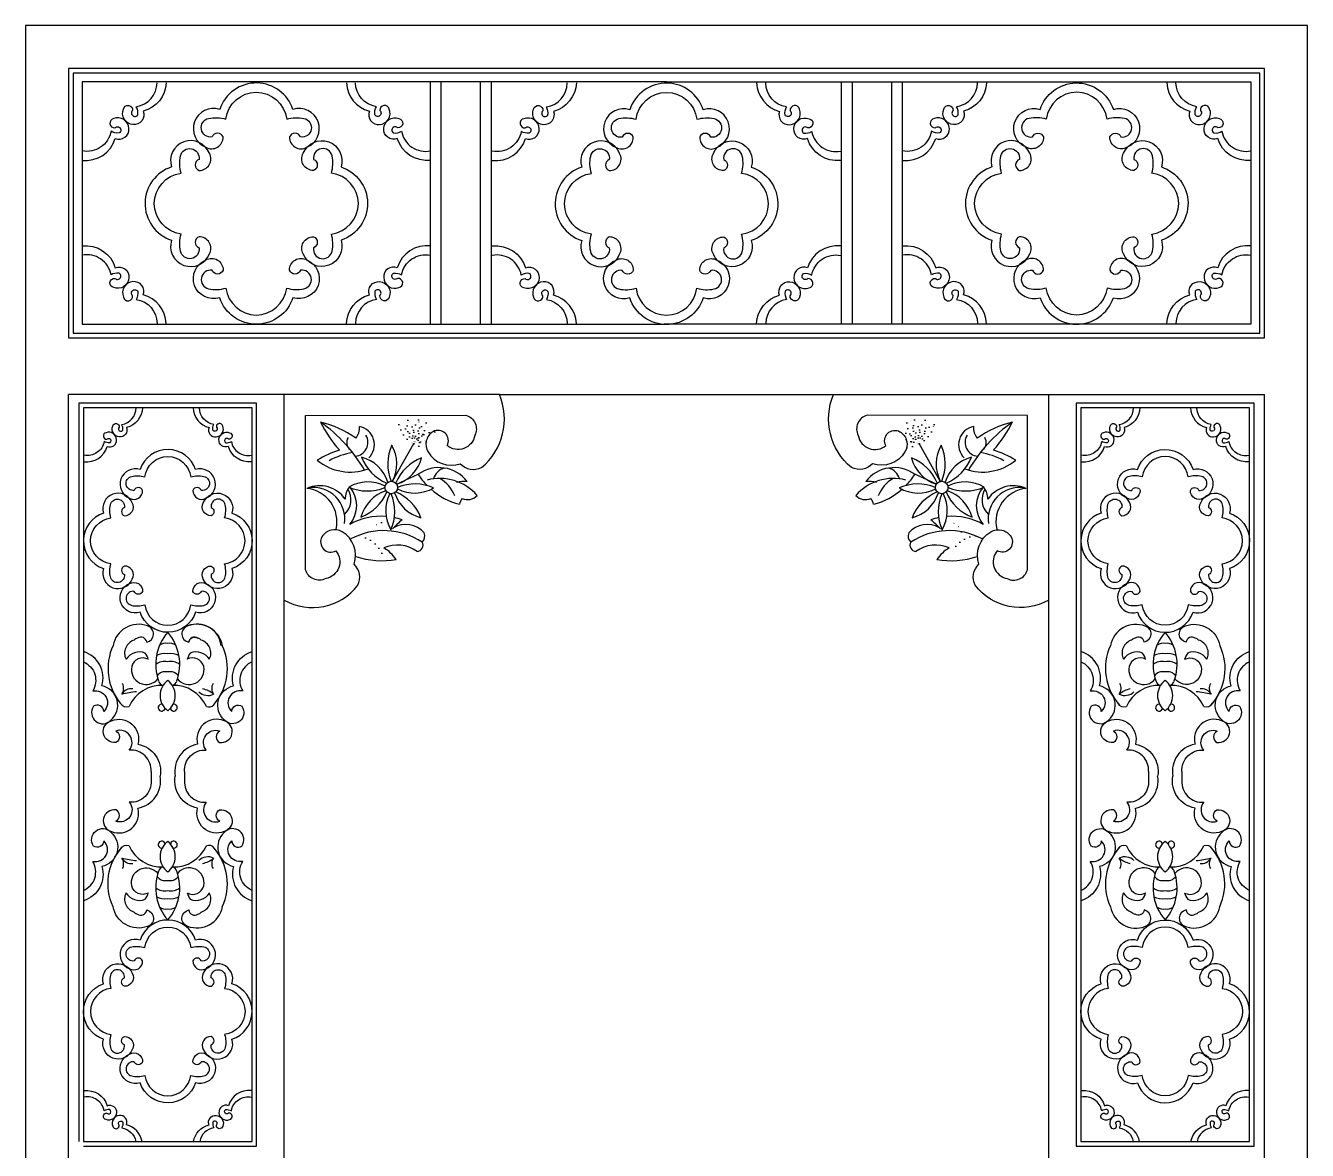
# Model space of a CAD drawing. Extents: x -66030 to 95157, y -13132 to 45879.
# Drawn here: x 35780 to 38580, y 40558 to 43015 of the extents above; entities that cross this region are included whole.
import ezdxf

# ---------------------------------------------------------------- set-up
doc = ezdxf.new("R2010")
doc.units = 0
doc.header["$LTSCALE"] = 100
doc.header["$MEASUREMENT"] = 0
doc.linetypes.add('DOT2', pattern=[0.125, 0, -0.125])
for name, color, linetype in [('3', 11, 'CONTINUOUS'), ('4', 121, 'CONTINUOUS'), ('7', 105, 'CONTINUOUS')]:
    doc.layers.add(name, color=color, linetype=linetype)

msp = doc.modelspace()

# ---------------------------------------------------------------- linework, layer by layer
at = {"layer": '3'}
for p, q in [((36581.5, 42019.7), (36627.5, 42102)), ((37777.9, 42019.7), (37731.9, 42102)), ((36590.2, 42013.6), (36637.1, 42035)), ((37769.3, 42013.6), (37722.4, 42035)), ((36053.7, 41385.7), (36053.7, 41365.5)), ((36126.8, 41385.7), (36126.8, 41365.5)), ((38232.7, 41385.7), (38232.7, 41365.5)), ((38305.8, 41385.7), (38305.8, 41365.5))]:
    msp.add_line(p, q, dxfattribs=at)
for points in [[(37179.7, 42343.4), (38475.8, 42343.4), (38475.8, 42911.7), (35883.6, 42911.7), (35883.6, 42343.4)], [(38463.4, 42190.1), (38075, 42190.1), (38075, 40567.6), (38463.4, 40567.6)]]:
    msp.add_lwpolyline(points, close=True, dxfattribs=at)
for points in [[(36086.8, 42890.4, -0.325155), (36036.7, 42828.3, -0.556012), (36014.2, 42799.1, -0.512126), (35993.3, 42832.9, -0.962034), (36013.4, 42829.6, 1.149677), (36024.6, 42820.3, 0.166258), (36021.4, 42838, 0.364581), (36066.9, 42890.4)], [(36480.5, 42890.4, 0.325155), (36530.6, 42828.3, 0.556012), (36553, 42799.1, 0.512126), (36574, 42832.9, 0.962034), (36553.8, 42829.6, -1.149677), (36542.6, 42820.3, -0.166258), (36545.9, 42838, -0.364581), (36500.4, 42890.4)], [(36982.9, 42890, -0.325155), (36932.8, 42827.9, -0.556012), (36910.3, 42798.7, -0.512126), (36889.4, 42832.5, -0.962034), (36909.5, 42829.2, 1.149677), (36920.7, 42819.9, 0.166258), (36917.5, 42837.5, 0.364581), (36963, 42890)], [(37376.6, 42890, 0.325155), (37426.7, 42827.9, 0.556012), (37449.1, 42798.7, 0.512126), (37470.1, 42832.5, 0.962034), (37449.9, 42829.2, -1.149677), (37438.7, 42819.9, -0.166258), (37442, 42837.5, -0.364581), (37396.5, 42890)], [(37376.6, 42890, 0.325155), (37426.7, 42827.9, 0.556012), (37449.1, 42798.7, 0.512126), (37470.1, 42832.5, 0.962034), (37449.9, 42829.2, -1.149677), (37438.7, 42819.9, -0.166258), (37442, 42837.5, -0.364581), (37396.5, 42890)], [(37879, 42890.4, -0.325155), (37828.9, 42828.3, -0.556012), (37806.4, 42799.1, -0.512126), (37785.5, 42832.9, -0.962034), (37805.7, 42829.6, 1.149677), (37816.8, 42820.3, 0.166258), (37813.6, 42838, 0.364581), (37859.1, 42890.4)], [(38272.7, 42890.4, 0.325155), (38322.8, 42828.3, 0.556012), (38345.3, 42799.1, 0.512126), (38366.2, 42832.9, 0.962034), (38346, 42829.6, -1.149677), (38334.8, 42820.3, -0.166258), (38338.1, 42838, -0.364581), (38292.6, 42890.4)], [(35903, 42720.9, 0.362997), (35975.6, 42768.9, 0.556012), (36005.4, 42790.5, 0.512126), (35972.2, 42812.3, 0.962034), (35974.9, 42792.1, -1.149677), (35983.9, 42780.7, -0.166258), (35966.3, 42784.4, -0.416817), (35903, 42741.4)], [(36664.3, 42720.9, -0.362997), (36591.7, 42768.9, -0.556012), (36561.9, 42790.5, -0.512126), (36595.1, 42812.3, -0.962034), (36592.3, 42792.1, 1.149677), (36583.4, 42780.7, 0.166258), (36600.9, 42784.4, 0.416817), (36664.3, 42741.4)], [(36799.1, 42720.5, 0.362997), (36871.7, 42768.4, 0.556012), (36901.5, 42790.1, 0.512126), (36868.3, 42811.9, 0.962034), (36871, 42791.7, -1.149677), (36880, 42780.3, -0.166258), (36862.4, 42784, -0.416817), (36799.1, 42741)], [(37560.4, 42720.5, -0.362997), (37487.8, 42768.4, -0.556012), (37458, 42790.1, -0.512126), (37491.2, 42811.9, -0.962034), (37488.4, 42791.7, 1.149677), (37479.5, 42780.3, 0.166258), (37497, 42784, 0.416817), (37560.4, 42741)], [(37560.4, 42720.5, -0.362997), (37487.8, 42768.4, -0.556012), (37458, 42790.1, -0.512126), (37491.2, 42811.9, -0.962034), (37488.4, 42791.7, 1.149677), (37479.5, 42780.3, 0.166258), (37497, 42784, 0.416817), (37560.4, 42741)], [(37695.2, 42720.9, 0.362997), (37767.8, 42768.9, 0.556012), (37797.6, 42790.5, 0.512126), (37764.4, 42812.3, 0.962034), (37767.1, 42792.1, -1.149677), (37776.1, 42780.7, -0.166258), (37758.6, 42784.4, -0.416817), (37695.2, 42741.4)], [(38456.5, 42720.9, -0.362997), (38383.9, 42768.9, -0.556012), (38354.1, 42790.5, -0.512126), (38387.3, 42812.3, -0.962034), (38384.5, 42792.1, 1.149677), (38375.6, 42780.7, 0.166258), (38393.1, 42784.4, 0.416817), (38456.5, 42741.4)], [(35903, 42534.2, -0.362997), (35975.6, 42486.3, -0.556012), (36005.4, 42464.6, -0.512126), (35972.2, 42442.8, -0.962034), (35974.9, 42463, 1.149677), (35983.9, 42474.4, 0.166258), (35966.3, 42470.7, 0.416817), (35903, 42513.7)], [(36664.3, 42534.2, 0.362997), (36591.7, 42486.3, 0.556012), (36561.9, 42464.6, 0.512126), (36595.1, 42442.8, 0.962034), (36592.3, 42463, -1.149677), (36583.4, 42474.4, -0.166258), (36600.9, 42470.7, -0.416817), (36664.3, 42513.7)], [(36799.1, 42533.8, -0.362997), (36871.7, 42485.8, -0.556012), (36901.5, 42464.2, -0.512126), (36868.3, 42442.4, -0.962034), (36871, 42462.6, 1.149677), (36880, 42474, 0.166258), (36862.4, 42470.3, 0.416817), (36799.1, 42513.3)], [(37560.4, 42533.8, 0.362997), (37487.8, 42485.8, 0.556012), (37458, 42464.2, 0.512126), (37491.2, 42442.4, 0.962034), (37488.4, 42462.6, -1.149677), (37479.5, 42474, -0.166258), (37497, 42470.3, -0.416817), (37560.4, 42513.3)], [(37560.4, 42533.8, 0.362997), (37487.8, 42485.8, 0.556012), (37458, 42464.2, 0.512126), (37491.2, 42442.4, 0.962034), (37488.4, 42462.6, -1.149677), (37479.5, 42474, -0.166258), (37497, 42470.3, -0.416817), (37560.4, 42513.3)], [(37695.2, 42534.2, -0.362997), (37767.8, 42486.3, -0.556012), (37797.6, 42464.6, -0.512126), (37764.4, 42442.8, -0.962034), (37767.1, 42463, 1.149677), (37776.1, 42474.4, 0.166258), (37758.6, 42470.7, 0.416817), (37695.2, 42513.7)], [(38456.5, 42534.2, 0.362997), (38383.9, 42486.3, 0.556012), (38354.1, 42464.6, 0.512126), (38387.3, 42442.8, 0.962034), (38384.5, 42463, -1.149677), (38375.6, 42474.4, -0.166258), (38393.1, 42470.7, -0.416817), (38456.5, 42513.7)], [(36086.8, 42364.7, 0.325155), (36036.7, 42426.8, 0.556012), (36014.2, 42456, 0.512126), (35993.3, 42422.2, 0.962034), (36013.4, 42425.5, -1.149677), (36024.6, 42434.8, -0.166258), (36021.4, 42417.2, -0.364581), (36066.9, 42364.7)], [(36480.5, 42364.7, -0.325155), (36530.6, 42426.8, -0.556012), (36553, 42456, -0.512126), (36574, 42422.2, -0.962034), (36553.8, 42425.5, 1.149677), (36542.6, 42434.8, 0.166258), (36545.9, 42417.2, 0.364581), (36500.4, 42364.7)], [(36982.9, 42364.3, 0.325155), (36932.8, 42426.4, 0.556012), (36910.3, 42455.6, 0.512126), (36889.4, 42421.8, 0.962034), (36909.5, 42425.1, -1.149677), (36920.7, 42434.4, -0.166258), (36917.5, 42416.7, -0.364581), (36963, 42364.3)], [(37376.6, 42364.3, -0.325155), (37426.7, 42426.4, -0.556012), (37449.1, 42455.6, -0.512126), (37470.1, 42421.8, -0.962034), (37449.9, 42425.1, 1.149677), (37438.7, 42434.4, 0.166258), (37442, 42416.7, 0.364581), (37396.5, 42364.3)], [(37376.6, 42364.3, -0.325155), (37426.7, 42426.4, -0.556012), (37449.1, 42455.6, -0.512126), (37470.1, 42421.8, -0.962034), (37449.9, 42425.1, 1.149677), (37438.7, 42434.4, 0.166258), (37442, 42416.7, 0.364581), (37396.5, 42364.3)], [(37879, 42364.7, 0.325155), (37828.9, 42426.8, 0.556012), (37806.4, 42456, 0.512126), (37785.5, 42422.2, 0.962034), (37805.7, 42425.5, -1.149677), (37816.8, 42434.8, -0.166258), (37813.6, 42417.2, -0.364581), (37859.1, 42364.7)], [(38272.7, 42364.7, -0.325155), (38322.8, 42426.8, -0.556012), (38345.3, 42456, -0.512126), (38366.2, 42422.2, -0.962034), (38346, 42425.5, 1.149677), (38334.8, 42434.8, 0.166258), (38338.1, 42417.2, 0.364581), (38292.6, 42364.7)], [(36035, 42180.1, -0.325155), (36000.2, 42137, -0.556012), (35984.6, 42116.7, -0.512126), (35970.1, 42140.2, -0.962034), (35984.1, 42137.9, 1.149677), (35991.8, 42131.4, 0.166258), (35989.6, 42143.7, 0.364581), (36021.1, 42180.1)], [(36145.5, 42180.1, 0.325155), (36180.3, 42137, 0.556012), (36195.9, 42116.7, 0.512126), (36210.4, 42140.2, 0.962034), (36196.4, 42137.9, -1.149677), (36188.6, 42131.4, -0.166258), (36190.9, 42143.7, -0.364581), (36159.3, 42180.1)], [(38214, 42180.1, -0.325155), (38179.2, 42137, -0.556012), (38163.6, 42116.7, -0.512126), (38149.1, 42140.2, -0.962034), (38163.1, 42137.9, 1.149677), (38170.8, 42131.4, 0.166258), (38168.6, 42143.7, 0.364581), (38200.2, 42180.1)], [(38324.5, 42180.1, 0.325155), (38359.3, 42137, 0.556012), (38374.9, 42116.7, 0.512126), (38389.4, 42140.2, 0.962034), (38375.4, 42137.9, -1.149677), (38367.6, 42131.4, -0.166258), (38369.9, 42143.7, -0.364581), (38338.3, 42180.1)], [(35907.3, 42062.4, 0.362997), (35957.8, 42095.7, 0.556012), (35978.4, 42110.7, 0.512126), (35955.4, 42125.9, 0.962034), (35957.3, 42111.8, -1.149677), (35963.5, 42103.9, -0.166258), (35951.3, 42106.5, -0.416817), (35907.3, 42076.6)], [(36273.1, 42062.4, -0.362997), (36222.7, 42095.7, -0.556012), (36202, 42110.7, -0.512126), (36225.1, 42125.9, -0.962034), (36223.1, 42111.8, 1.149677), (36216.9, 42103.9, 0.166258), (36229.1, 42106.5, 0.416817), (36273.1, 42076.6)], [(38086.4, 42062.4, 0.362997), (38136.8, 42095.7, 0.556012), (38157.5, 42110.7, 0.512126), (38134.4, 42125.9, 0.962034), (38136.3, 42111.8, -1.149677), (38142.5, 42103.9, -0.166258), (38130.4, 42106.5, -0.416817), (38086.4, 42076.6)], [(38452.1, 42062.4, -0.362997), (38401.7, 42095.7, -0.556012), (38381, 42110.7, -0.512126), (38404.1, 42125.9, -0.962034), (38402.2, 42111.8, 1.149677), (38395.9, 42103.9, 0.166258), (38408.1, 42106.5, 0.416817), (38452.1, 42076.6)], [(36766, 41988.5, 0.290668), (36656.6, 42022.3, 0.290668)], [(36650.4, 41906.8, 0.36234), (36583.5, 41918.4, 0.36234)], [(36044.3, 41668, 0.779233), (36045.9, 41703.9, 0.467087), (35970.8, 41660.9, 0.287829), (35987.1, 41534.3)], [(36206.8, 41660.8, 0.495656), (36134.3, 41703.9, 0.779233), (36135.9, 41668, -0.553415), (36155.9, 41677.3)], [(38177.8, 41700.3, -0.234231), (38224.7, 41703.9, -0.779233), (38223.1, 41668, 0.553415), (38203.2, 41677.3)], [(38314.8, 41668, -0.779233), (38313.2, 41703.9, -0.467087), (38388.3, 41660.9, -0.300349), (38368.8, 41531)], [(35906, 41625.2, -0.461577), (35926.3, 41561.7, -0.759753), (35950.6, 41516.8, 0.601767), (35928.2, 41528.3, 0.930081), (35966.2, 41497.9, 0.621699), (35946.4, 41572.8, 0.411984), (35906, 41647.6)], [(36274.4, 41625.2, 0.461577), (36254.1, 41561.7, 0.759753), (36229.9, 41516.8, -0.601767), (36252.2, 41528.3, -0.930081), (36214.3, 41497.9, -0.621699), (36234, 41572.8, -0.411984), (36274.4, 41647.6)], [(38085, 41625.2, -0.461577), (38105.3, 41561.7, -0.759753), (38129.6, 41516.8, 0.601767), (38107.3, 41528.3, 0.930081), (38145.2, 41497.9, 0.621699), (38125.4, 41572.8, 0.411984), (38085, 41647.6)], [(38453.4, 41625.2, 0.461577), (38433.1, 41561.7, 0.759753), (38408.9, 41516.8, -0.601767), (38431.2, 41528.3, -0.930081), (38393.3, 41497.9, -0.621699), (38413, 41572.8, -0.411984), (38453.4, 41647.6)], [(36047.6, 41630.8, 0.488418), (36011.5, 41615, 0.794535), (36068.6, 41588.2)], [(38311.5, 41630.8, -0.488418), (38347.6, 41615, -0.794535), (38290.5, 41588.2)], [(36053.7, 41385.7, 0.461577), (36006.1, 41432.3, 0.759753), (35976.9, 41474.2, -0.601767), (35977.1, 41449, -0.930081), (35967, 41496.6, -0.621699), (36025, 41445.3, -0.411984), (36073.7, 41375.6)], [(36126.8, 41385.7, -0.461577), (36174.4, 41432.3, -0.759753), (36203.6, 41474.2, 0.601767), (36203.3, 41449, 0.930081), (36213.5, 41496.6, 0.621699), (36155.4, 41445.3, 0.411984), (36106.7, 41375.6)], [(38232.7, 41385.7, 0.461577), (38185.1, 41432.3, 0.759753), (38155.9, 41474.2, -0.601767), (38156.1, 41449, -0.930081), (38146, 41496.6, -0.621699), (38204, 41445.3, -0.411984), (38252.7, 41375.6)], [(38305.8, 41385.7, -0.461577), (38353.4, 41432.3, -0.759753), (38382.6, 41474.2, 0.601767), (38382.3, 41449, 0.930081), (38392.5, 41496.6, 0.621699), (38334.4, 41445.3, 0.411984), (38285.8, 41375.6)], [(36053.7, 41365.5, -0.461577), (36006.1, 41318.8, -0.759753), (35976.9, 41277, 0.601767), (35977.1, 41302.1, 0.930081), (35967, 41254.6, 0.621699), (36025, 41305.9, 0.411984), (36073.7, 41375.6)], [(36126.8, 41365.5, 0.461577), (36174.4, 41318.8, 0.759753), (36203.6, 41277, -0.601767), (36203.3, 41302.1, -0.930081), (36213.5, 41254.6, -0.621699), (36155.4, 41305.9, -0.411984), (36106.7, 41375.6)], [(38232.7, 41365.5, -0.461577), (38185.1, 41318.8, -0.759753), (38155.9, 41277, 0.601767), (38156.1, 41302.1, 0.930081), (38146, 41254.6, 0.621699), (38204, 41305.9, 0.411984), (38252.7, 41375.6)], [(38305.8, 41365.5, 0.461577), (38353.4, 41318.8, 0.759753), (38382.6, 41277, -0.601767), (38382.3, 41302.1, -0.930081), (38392.5, 41254.6, -0.621699), (38334.4, 41305.9, -0.411984), (38285.8, 41375.6)], [(35906, 41126, 0.461577), (35926.3, 41189.4, 0.759753), (35950.6, 41234.3, -0.601767), (35928.2, 41222.8, -0.930081), (35966.2, 41253.2, -0.621699), (35946.4, 41178.3, -0.411984), (35906, 41103.5)], [(36274.4, 41126, -0.461577), (36254.1, 41189.4, -0.759753), (36229.9, 41234.3, 0.601767), (36252.2, 41222.8, 0.930081), (36214.3, 41253.2, 0.621699), (36234, 41178.3, 0.411984), (36274.4, 41103.5)], [(38085, 41126, 0.461577), (38105.3, 41189.4, 0.759753), (38129.6, 41234.3, -0.601767), (38107.3, 41222.8, -0.930081), (38145.2, 41253.2, -0.621699), (38125.4, 41178.3, -0.411984), (38085, 41103.5)], [(38453.4, 41126, -0.461577), (38433.1, 41189.4, -0.759753), (38408.9, 41234.3, 0.601767), (38431.2, 41222.8, 0.930081), (38393.3, 41253.2, 0.621699), (38413, 41178.3, 0.411984), (38453.4, 41103.5)], [(36044.3, 41083.2, -0.779233), (36045.9, 41047.2, -0.467087), (35970.8, 41090.3, -0.300349), (35990.2, 41220.2)], [(38314.8, 41083.2, 0.779233), (38313.2, 41047.2, 0.467087), (38388.3, 41090.3, 0.300349), (38368.8, 41220.2)], [(36047.6, 41120.3, -0.488418), (36011.5, 41136.1, -0.794535), (36068.6, 41162.9)], [(38311.5, 41120.3, 0.488418), (38347.6, 41136.1, 0.794535), (38290.5, 41162.9)], [(36181.2, 41050.8, -0.234231), (36134.3, 41047.2, -0.779233), (36135.9, 41083.2, 0.553415), (36155.9, 41073.9)], [(38177.8, 41050.8, 0.234231), (38224.7, 41047.2, 0.779233), (38223.1, 41083.2, -0.553415), (38203.2, 41073.9)], [(35907.3, 40688.8, -0.362997), (35957.8, 40655.5, -0.556012), (35978.4, 40640.4, -0.512126), (35955.4, 40625.3, -0.962034), (35957.3, 40639.3, 1.149677), (35963.5, 40647.2, 0.166258), (35951.3, 40644.7, 0.416817), (35907.3, 40674.5)], [(36273.1, 40688.8, 0.362997), (36222.7, 40655.5, 0.556012), (36202, 40640.4, 0.512126), (36225.1, 40625.3, 0.962034), (36223.1, 40639.3, -1.149677), (36216.9, 40647.2, -0.166258), (36229.1, 40644.7, -0.416817), (36273.1, 40674.5)], [(38086.4, 40688.8, -0.362997), (38136.8, 40655.5, -0.556012), (38157.5, 40640.4, -0.512126), (38134.4, 40625.3, -0.962034), (38136.3, 40639.3, 1.149677), (38142.5, 40647.2, 0.166258), (38130.4, 40644.7, 0.416817), (38086.4, 40674.5)], [(38452.1, 40688.8, 0.362997), (38401.7, 40655.5, 0.556012), (38381, 40640.4, 0.512126), (38404.1, 40625.3, 0.962034), (38402.2, 40639.3, -1.149677), (38395.9, 40647.2, -0.166258), (38408.1, 40644.7, -0.416817), (38452.1, 40674.5)], [(36034.2, 40577.6, 0.286821), (36000.2, 40614.2, 0.556012), (35984.6, 40634.4, 0.512126), (35970.1, 40611, 0.962034), (35984.1, 40613.3, -1.149677), (35991.8, 40619.7, -0.166258), (35989.6, 40607.5, -0.315468), (36020.5, 40577.6)], [(36146.3, 40577.6, -0.286821), (36180.3, 40614.2, -0.556012), (36195.9, 40634.4, -0.512126), (36210.4, 40611, -0.962034), (36196.4, 40613.3, 1.149677), (36188.6, 40619.7, 0.166258), (36190.9, 40607.5, 0.315468), (36160, 40577.6)], [(38213.2, 40577.6, 0.286821), (38179.2, 40614.2, 0.556012), (38163.6, 40634.4, 0.512126), (38149.1, 40611, 0.962034), (38163.1, 40613.3, -1.149677), (38170.8, 40619.7, -0.166258), (38168.6, 40607.5, -0.315468), (38199.5, 40577.6)], [(38325.3, 40577.6, -0.286821), (38359.3, 40614.2, -0.556012), (38374.9, 40634.4, -0.512126), (38389.4, 40611, -0.962034), (38375.4, 40613.3, 1.149677), (38367.6, 40619.7, 0.166258), (38369.9, 40607.5, 0.315468), (38339, 40577.6)]]:
    msp.add_lwpolyline(points, format="xyb", dxfattribs=at)
for points in [[(36285.5, 42890, 0.32928), (36203.6, 42832, 0.963484), (36173.5, 42749.4, 0.580065), (36211.1, 42771.9, 0.692276), (36187, 42771.9, -0.968158), (36179.5, 42812.5, -0.122973), (36217.1, 42811, -0.370953), (36283.6, 42869.9, -0.370953), (36350.1, 42811, -0.122973), (36387.7, 42812.5, -0.968158), (36380.2, 42771.9, 0.692276), (36356.1, 42771.9, 0.580065), (36393.8, 42749.4, 0.963484), (36363.7, 42832, 0.317091)], [(37181.6, 42889.6, 0.32928), (37099.7, 42831.6, 0.963484), (37069.6, 42748.9, 0.580065), (37107.2, 42771.5, 0.692276), (37083.1, 42771.5, -0.968158), (37075.6, 42812.1, -0.122973), (37113.2, 42810.6, -0.370953), (37179.7, 42869.4, -0.370953), (37246.2, 42810.6, -0.122973), (37283.8, 42812.1, -0.968158), (37276.3, 42771.5, 0.692276), (37252.2, 42771.5, 0.580065), (37289.9, 42748.9, 0.963484), (37259.8, 42831.6, 0.317091)], [(38074, 42890, -0.32928), (38155.9, 42832, -0.963484), (38186, 42749.4, -0.580065), (38148.3, 42771.9, -0.692276), (38172.4, 42771.9, 0.968158), (38179.9, 42812.5, 0.122973), (38142.3, 42811, 0.370953), (38075.8, 42869.9, 0.370953), (38009.3, 42811, 0.122973), (37971.7, 42812.5, 0.968158), (37979.2, 42771.9, -0.692276), (38003.3, 42771.9, -0.580065), (37965.7, 42749.4, -0.963484), (37995.8, 42832, -0.317091)], [(36040.5, 42628.3, 0.32928), (36098.5, 42546.4, 0.963484), (36181.2, 42516.3, 0.580065), (36158.6, 42553.9, 0.692276), (36158.6, 42529.8, -0.968158), (36118, 42522.3, -0.122973), (36119.5, 42559.9, -0.370953), (36060.7, 42626.4, -0.370953), (36119.5, 42692.9, -0.122973), (36118, 42730.5, -0.968158), (36158.6, 42723, 0.692276), (36158.6, 42698.9, 0.580065), (36181.2, 42736.5, 0.963484), (36098.5, 42706.4, 0.317091)], [(36526.8, 42628.3, -0.32928), (36468.7, 42546.4, -0.963484), (36386.1, 42516.3, -0.580065), (36408.6, 42553.9, -0.692276), (36408.6, 42529.8, 0.968158), (36449.2, 42522.3, 0.122973), (36447.7, 42559.9, 0.370953), (36506.6, 42626.4, 0.370953), (36447.7, 42692.9, 0.122973), (36449.2, 42730.5, 0.968158), (36408.6, 42723, -0.692276), (36408.6, 42698.9, -0.580065), (36386.1, 42736.5, -0.963484), (36468.7, 42706.4, -0.317091)], [(36936.6, 42627.8, 0.32928), (36994.6, 42545.9, 0.963484), (37077.3, 42515.8, 0.580065), (37054.7, 42553.5, 0.692276), (37054.7, 42529.4, -0.968158), (37014.1, 42521.9, -0.122973), (37015.6, 42559.5, -0.370953), (36956.8, 42626, -0.370953), (37015.6, 42692.5, -0.122973), (37014.1, 42730.1, -0.968158), (37054.7, 42722.6, 0.692276), (37054.7, 42698.5, 0.580065), (37077.3, 42736.1, 0.963484), (36994.6, 42706, 0.317091)], [(37422.9, 42627.8, -0.32928), (37364.9, 42545.9, -0.963484), (37282.2, 42515.8, -0.580065), (37304.7, 42553.5, -0.692276), (37304.7, 42529.4, 0.968158), (37345.3, 42521.9, 0.122973), (37343.8, 42559.5, 0.370953), (37402.7, 42626, 0.370953), (37343.8, 42692.5, 0.122973), (37345.3, 42730.1, 0.968158), (37304.7, 42722.6, -0.692276), (37304.7, 42698.5, -0.580065), (37282.2, 42736.1, -0.963484), (37364.9, 42706, -0.317091)], [(37832.7, 42628.3, 0.32928), (37890.7, 42546.4, 0.963484), (37973.4, 42516.3, 0.580065), (37950.8, 42553.9, 0.692276), (37950.8, 42529.8, -0.968158), (37910.3, 42522.3, -0.122973), (37911.8, 42559.9, -0.370953), (37852.9, 42626.4, -0.370953), (37911.8, 42692.9, -0.122973), (37910.3, 42730.5, -0.968158), (37950.8, 42723, 0.692276), (37950.8, 42698.9, 0.580065), (37973.4, 42736.5, 0.963484), (37890.7, 42706.4, 0.317091)], [(38319, 42628.3, -0.32928), (38261, 42546.4, -0.963484), (38178.3, 42516.3, -0.580065), (38200.8, 42553.9, -0.692276), (38200.8, 42529.8, 0.968158), (38241.4, 42522.3, 0.122973), (38239.9, 42559.9, 0.370953), (38298.8, 42626.4, 0.370953), (38239.9, 42692.9, 0.122973), (38241.4, 42730.5, 0.968158), (38200.8, 42723, -0.692276), (38200.8, 42698.9, -0.580065), (38178.3, 42736.5, -0.963484), (38261, 42706.4, -0.317091)], [(36285.5, 42362.8, -0.32928), (36203.6, 42420.8, -0.963484), (36173.5, 42503.5, -0.580065), (36211.1, 42480.9, -0.692276), (36187, 42480.9, 0.968158), (36179.5, 42440.3, 0.122973), (36217.1, 42441.8, 0.370953), (36283.6, 42383, 0.370953), (36350.1, 42441.8, 0.122973), (36387.7, 42440.3, 0.968158), (36380.2, 42480.9, -0.692276), (36356.1, 42480.9, -0.580065), (36393.8, 42503.5, -0.963484), (36363.7, 42420.8, -0.317091)], [(37181.6, 42362.3, -0.32928), (37099.7, 42420.4, -0.963484), (37069.6, 42503, -0.580065), (37107.2, 42480.5, -0.692276), (37083.1, 42480.5, 0.968158), (37075.6, 42439.9, 0.122973), (37113.2, 42441.4, 0.370953), (37179.7, 42382.5, 0.370953), (37246.2, 42441.4, 0.122973), (37283.8, 42439.9, 0.968158), (37276.3, 42480.5, -0.692276), (37252.2, 42480.5, -0.580065), (37289.9, 42503, -0.963484), (37259.8, 42420.4, -0.317091)], [(38074, 42362.8, 0.32928), (38155.9, 42420.8, 0.963484), (38186, 42503.5, 0.580065), (38148.3, 42480.9, 0.692276), (38172.4, 42480.9, -0.968158), (38179.9, 42440.3, -0.122973), (38142.3, 42441.8, -0.370953), (38075.8, 42383, -0.370953), (38009.3, 42441.8, -0.122973), (37971.7, 42440.3, -0.968158), (37979.2, 42480.9, 0.692276), (38003.3, 42480.9, 0.580065), (37965.7, 42503.5, 0.963484), (37995.8, 42420.8, 0.317091)], [(36091.6, 42089.3, 0.32928), (36029.6, 42045.3, 0.963484), (36006.8, 41982.7, 0.580065), (36035.3, 41999.8, 0.692276), (36017.1, 41999.8, -0.968158), (36011.4, 42030.5, -0.122973), (36039.9, 42029.4, -0.370953), (36090.2, 42074, -0.370953), (36140.6, 42029.4, -0.122973), (36169.1, 42030.5, -0.968158), (36163.4, 41999.8, 0.692276), (36145.2, 41999.8, 0.580065), (36173.7, 41982.7, 0.963484), (36150.9, 42045.3, 0.317091)], [(38267.8, 42089.3, -0.32928), (38329.9, 42045.3, -0.963484), (38352.7, 41982.7, -0.580065), (38324.2, 41999.8, -0.692276), (38342.4, 41999.8, 0.968158), (38348.1, 42030.5, 0.122973), (38319.6, 42029.4, 0.370953), (38269.2, 42074, 0.370953), (38218.9, 42029.4, 0.122973), (38190.4, 42030.5, 0.968158), (38196.1, 41999.8, -0.692276), (38214.3, 41999.8, -0.580065), (38185.8, 41982.7, -0.963484), (38208.6, 42045.3, -0.317091)], [(35906, 41891, 0.32928), (35950, 41828.9, 0.963484), (36012.6, 41806.1, 0.580065), (35995.5, 41834.6, 0.692276), (35995.5, 41816.4, -0.968158), (35964.8, 41810.7, -0.122973), (35965.9, 41839.2, -0.370953), (35921.3, 41889.6, -0.370953), (35965.9, 41939.9, -0.122973), (35964.8, 41968.4, -0.968158), (35995.5, 41962.7, 0.692276), (35995.5, 41944.5, 0.580065), (36012.6, 41973, 0.963484), (35950, 41950.2, 0.317091)], [(36274.4, 41891, -0.32928), (36230.5, 41828.9, -0.963484), (36167.8, 41806.1, -0.580065), (36184.9, 41834.6, -0.692276), (36184.9, 41816.4, 0.968158), (36215.7, 41810.7, 0.122973), (36214.5, 41839.2, 0.370953), (36259.1, 41889.6, 0.370953), (36214.5, 41939.9, 0.122973), (36215.7, 41968.4, 0.968158), (36184.9, 41962.7, -0.692276), (36184.9, 41944.5, -0.580065), (36167.8, 41973, -0.963484), (36230.5, 41950.2, -0.317091)], [(38085, 41891, 0.32928), (38129, 41828.9, 0.963484), (38191.6, 41806.1, 0.580065), (38174.5, 41834.6, 0.692276), (38174.5, 41816.4, -0.968158), (38143.8, 41810.7, -0.122973), (38144.9, 41839.2, -0.370953), (38100.3, 41889.6, -0.370953), (38144.9, 41939.9, -0.122973), (38143.8, 41968.4, -0.968158), (38174.5, 41962.7, 0.692276), (38174.5, 41944.5, 0.580065), (38191.6, 41973, 0.963484), (38129, 41950.2, 0.317091)], [(38453.4, 41891, -0.32928), (38409.5, 41828.9, -0.963484), (38346.8, 41806.1, -0.580065), (38363.9, 41834.6, -0.692276), (38363.9, 41816.4, 0.968158), (38394.7, 41810.7, 0.122973), (38393.5, 41839.2, 0.370953), (38438.1, 41889.6, 0.370953), (38393.5, 41939.9, 0.122973), (38394.7, 41968.4, 0.968158), (38363.9, 41962.7, -0.692276), (38363.9, 41944.5, -0.580065), (38346.8, 41973, -0.963484), (38409.5, 41950.2, -0.317091)], [(36091.6, 41689.8, -0.32928), (36029.6, 41733.8, -0.963484), (36006.8, 41796.4, -0.580065), (36035.3, 41779.3, -0.692276), (36017.1, 41779.3, 0.968158), (36011.4, 41748.6, 0.122973), (36039.9, 41749.7, 0.370953), (36090.2, 41705.1, 0.370953), (36140.6, 41749.7, 0.122973), (36169.1, 41748.6, 0.968158), (36163.4, 41779.3, -0.692276), (36145.2, 41779.3, -0.580065), (36173.7, 41796.4, -0.963484), (36150.9, 41733.8, -0.317091)], [(38267.8, 41689.8, 0.32928), (38329.9, 41733.8, 0.963484), (38352.7, 41796.4, 0.580065), (38324.2, 41779.3, 0.692276), (38342.4, 41779.3, -0.968158), (38348.1, 41748.6, -0.122973), (38319.6, 41749.7, -0.370953), (38269.2, 41705.1, -0.370953), (38218.9, 41749.7, -0.122973), (38190.4, 41748.6, -0.968158), (38196.1, 41779.3, 0.692276), (38214.3, 41779.3, 0.580065), (38185.8, 41796.4, 0.963484), (38208.6, 41733.8, 0.317091)], [(36091.6, 41061.3, 0.32928), (36029.6, 41017.4, 0.963484), (36006.8, 40954.7, 0.580065), (36035.3, 40971.8, 0.692276), (36017.1, 40971.8, -0.968158), (36011.4, 41002.6, -0.122973), (36039.9, 41001.4, -0.370953), (36090.2, 41046, -0.370953), (36140.6, 41001.4, -0.122973), (36169.1, 41002.6, -0.968158), (36163.4, 40971.8, 0.692276), (36145.2, 40971.8, 0.580065), (36173.7, 40954.7, 0.963484), (36150.9, 41017.4, 0.317091)], [(38267.8, 41061.3, -0.32928), (38329.9, 41017.4, -0.963484), (38352.7, 40954.7, -0.580065), (38324.2, 40971.8, -0.692276), (38342.4, 40971.8, 0.968158), (38348.1, 41002.6, 0.122973), (38319.6, 41001.4, 0.370953), (38269.2, 41046, 0.370953), (38218.9, 41001.4, 0.122973), (38190.4, 41002.6, 0.968158), (38196.1, 40971.8, -0.692276), (38214.3, 40971.8, -0.580065), (38185.8, 40954.7, -0.963484), (38208.6, 41017.4, -0.317091)], [(35906, 40860.2, -0.32928), (35950, 40922.2, -0.963484), (36012.6, 40945, -0.580065), (35995.5, 40916.5, -0.692276), (35995.5, 40934.8, 0.968158), (35964.8, 40940.5, 0.122973), (35965.9, 40912, 0.370953), (35921.3, 40861.6, 0.370953), (35965.9, 40811.2, 0.122973), (35964.8, 40782.7, 0.968158), (35995.5, 40788.4, -0.692276), (35995.5, 40806.7, -0.580065), (36012.6, 40778.2, -0.963484), (35950, 40801, -0.317091)], [(36274.4, 40860.2, 0.32928), (36230.5, 40922.2, 0.963484), (36167.8, 40945, 0.580065), (36184.9, 40916.5, 0.692276), (36184.9, 40934.8, -0.968158), (36215.7, 40940.5, -0.122973), (36214.5, 40912, -0.370953), (36259.1, 40861.6, -0.370953), (36214.5, 40811.2, -0.122973), (36215.7, 40782.7, -0.968158), (36184.9, 40788.4, 0.692276), (36184.9, 40806.7, 0.580065), (36167.8, 40778.2, 0.963484), (36230.5, 40801, 0.317091)], [(38085, 40860.2, -0.32928), (38129, 40922.2, -0.963484), (38191.6, 40945, -0.580065), (38174.5, 40916.5, -0.692276), (38174.5, 40934.8, 0.968158), (38143.8, 40940.5, 0.122973), (38144.9, 40912, 0.370953), (38100.3, 40861.6, 0.370953), (38144.9, 40811.2, 0.122973), (38143.8, 40782.7, 0.968158), (38174.5, 40788.4, -0.692276), (38174.5, 40806.7, -0.580065), (38191.6, 40778.2, -0.963484), (38129, 40801, -0.317091)], [(38453.4, 40860.2, 0.32928), (38409.5, 40922.2, 0.963484), (38346.8, 40945, 0.580065), (38363.9, 40916.5, 0.692276), (38363.9, 40934.8, -0.968158), (38394.7, 40940.5, -0.122973), (38393.5, 40912, -0.370953), (38438.1, 40861.6, -0.370953), (38393.5, 40811.2, -0.122973), (38394.7, 40782.7, -0.968158), (38363.9, 40788.4, 0.692276), (38363.9, 40806.7, 0.580065), (38346.8, 40778.2, 0.963484), (38409.5, 40801, 0.317091)], [(36091.6, 40661.9, -0.32928), (36029.6, 40705.8, -0.963484), (36006.8, 40768.4, -0.580065), (36035.3, 40751.4, -0.692276), (36017.1, 40751.4, 0.968158), (36011.4, 40720.6, 0.122973), (36039.9, 40721.8, 0.370953), (36090.2, 40677.2, 0.370953), (36140.6, 40721.8, 0.122973), (36169.1, 40720.6, 0.968158), (36163.4, 40751.4, -0.692276), (36145.2, 40751.4, -0.580065), (36173.7, 40768.4, -0.963484), (36150.9, 40705.8, -0.317091)], [(38267.8, 40661.9, 0.32928), (38329.9, 40705.8, 0.963484), (38352.7, 40768.4, 0.580065), (38324.2, 40751.4, 0.692276), (38342.4, 40751.4, -0.968158), (38348.1, 40720.6, -0.122973), (38319.6, 40721.8, -0.370953), (38269.2, 40677.2, -0.370953), (38218.9, 40721.8, -0.122973), (38190.4, 40720.6, -0.968158), (38196.1, 40751.4, 0.692276), (38214.3, 40751.4, 0.580065), (38185.8, 40768.4, 0.963484), (38208.6, 40705.8, 0.317091)]]:
    msp.add_lwpolyline(points, format="xyb", close=True, dxfattribs=at)
msp.add_lwpolyline([(35906, 40567.6), (36284.4, 40567.6), (36284.4, 42190.1), (35896, 42190.1), (35896, 40577.6)], dxfattribs=at)
at = {"layer": '3', "linetype": 'DOT2'}
for points in [[(36627.5, 42102, 0.253288), (36595.1, 42144.1, 0.224744)], [(36627.5, 42102, 0.253288), (36614.4, 42153.5, 0.224744)], [(36627.5, 42102, 0.253288), (36638, 42154.1, 0.224744)], [(36627.5, 42102, 0.253288), (36654.5, 42147.8, 0.224744)], [(37731.9, 42102, -0.253288), (37704.9, 42147.8, -0.224744)], [(37731.9, 42102, -0.253288), (37721.4, 42154.1, -0.224744)], [(37731.9, 42102, -0.253288), (37745, 42153.5, -0.224744)], [(37731.9, 42102, -0.253288), (37764.3, 42144.1, -0.224744)]]:
    msp.add_lwpolyline(points, format="xyb", close=True, dxfattribs=at)
for points in [[(36647.7, 42122.7, 0.119073), (36627.4, 42101.8, 0.087562), (36646, 42107)], [(36656, 42111.2, -0.122327), (36627.5, 42102, -0.253288), (36673.8, 42128)], [(37703.5, 42111.2, 0.122327), (37731.9, 42102, 0.253288), (37685.6, 42128)], [(37711.8, 42122.7, -0.119073), (37732.1, 42101.8, -0.087562), (37713.4, 42107)], [(36655.1, 42093.2, -0.118323), (36627.5, 42102, -0.124726), (36654.6, 42106)], [(37704.4, 42093.2, 0.118323), (37731.9, 42102, 0.124726), (37704.8, 42106)]]:
    msp.add_lwpolyline(points, format="xyb", dxfattribs=at)
at = {"layer": '3'}
for centre in [(36578.5, 42006.2), (37781, 42006.2)]:
    msp.add_circle(centre, 13.8, dxfattribs=at)
for centre, radius, start, end in [((36662.5, 42264.8), 264.9, 205.9145, 221.8233), ((36370.3, 41930.1), 225.4, 54.6367, 76.1522), ((36229.3, 41874.8), 336.4, 30.231, 54.5901), ((38130.1, 41874.8), 336.4, 125.4099, 149.769), ((37989.2, 41930.1), 225.4, 103.8478, 125.3633), ((37696.9, 42264.8), 264.9, 318.1767, 334.0855), ((36500.9, 42104.6), 19.8, 147.57, 231.875), ((36497.3, 42104.6), 30.2, 275.3445, 31.2504), ((36474.9, 42136.5), 34.3, 318.861, 5.3718), ((36500.7, 42099.8), 40.8, 314.5411, 78.2372), ((37858.7, 42099.8), 40.8, 101.7628, 225.4589), ((37862.2, 42104.6), 30.2, 148.7496, 264.6555), ((37884.5, 42136.5), 34.3, 174.6282, 221.139), ((37858.5, 42104.6), 19.8, 308.125, 32.43), ((36555.8, 41825.6), 277.7, 109.0637, 120.0849), ((36671.3, 42058.3), 100.5, 156.1854, 202.3844), ((36508.5, 42057.3), 82.1, 332.7254, 30.3881), ((37850.9, 42057.3), 82.1, 149.6119, 207.2746), ((37688.1, 42058.3), 100.5, 337.6156, 23.8146), ((37803.6, 41825.6), 277.7, 59.9151, 70.9363), ((36489, 42153.7), 113.8, 230.4774, 290.0891), ((36518.7, 41927.4), 156.9, 99.0091, 118.8681), ((36607.3, 42108.7), 100.5, 201.1854, 247.3844), ((36492.9, 41992.9), 82.1, 17.7254, 75.3881), ((36681, 41977.4), 100.5, 111.1854, 157.3844), ((36565.2, 42091.8), 82.1, 287.7254, 345.3881), ((37794.3, 42091.8), 82.1, 194.6119, 252.2746), ((37678.5, 41977.4), 100.5, 22.6156, 68.8146), ((37866.6, 41992.9), 82.1, 104.6119, 162.2746), ((37752.2, 42108.7), 100.5, 292.6156, 338.8146), ((37870.4, 42153.7), 113.8, 249.9109, 309.5226), ((37840.8, 41927.4), 156.9, 61.1319, 80.9909), ((36682.6, 41971.3), 78.3, 37.7823, 125.5848), ((36765, 42116.4), 151.6, 212.4732, 224.3366), ((36704.4, 42014.8), 35.4, 106.7084, 163.0878), ((37676.8, 41971.3), 78.3, 54.4152, 142.2177), ((37655.1, 42014.8), 35.4, 16.9122, 73.2916), ((37594.5, 42116.4), 151.6, 315.6634, 327.5268), ((36421.8, 41941.6), 68.4, 34.6883, 113.8179), ((36386.8, 41931.4), 73.1, 347.2396, 84.2216), ((36408.1, 41937.5), 69, 351.3977, 97.9382), ((36445.8, 41979.6), 44.6, 313.2724, 31.298), ((36517.2, 41981.9), 39.3, 139.1387, 182.1059), ((36527.3, 41936.3), 82.1, 62.7254, 120.3881), ((36526.4, 42099.1), 100.5, 246.1854, 292.3844), ((36440, 41966.4), 63, 319.419, 40.8846), ((36629.6, 42076.1), 82.1, 242.7254, 300.3881), ((36630.5, 41913.4), 100.5, 66.1854, 112.3844), ((36765, 42116.4), 151.6, 228.8722, 255.5545), ((36644.9, 41959.8), 77.3, 21.1096, 58.991), ((36738, 41959.5), 60.1, 83.8069, 106.4219), ((37674.8, 41919.2), 106.9, 74.7491, 139.5789), ((37621.5, 41959.5), 60.1, 73.5781, 96.1931), ((37594.5, 42116.4), 151.6, 284.4455, 311.1278), ((37714.5, 41959.8), 77.3, 121.009, 158.8904), ((37728.9, 41913.4), 100.5, 67.6156, 113.8146), ((37729.9, 42076.1), 82.1, 239.6119, 297.2746), ((37832.1, 41936.3), 82.1, 59.6119, 117.2746), ((37833.1, 42099.1), 100.5, 247.6156, 293.8146), ((37919.5, 41966.4), 63, 139.1154, 220.581), ((37913.6, 41979.6), 44.6, 148.702, 226.7276), ((37842.2, 41981.9), 39.3, 357.8941, 40.8613), ((37937.7, 41941.6), 68.4, 66.1821, 145.3117), ((37951.4, 41937.5), 69, 82.0618, 188.6023), ((37972.6, 41931.4), 73.1, 95.7784, 192.7604), ((36591.7, 41920.6), 82.1, 107.7254, 165.3881), ((36476, 42035), 100.5, 291.1854, 337.3844), ((36648.4, 41955.1), 82.1, 152.7254, 210.3881), ((36485.6, 41954.1), 100.5, 336.1854, 22.3844), ((36664, 42019.5), 82.1, 197.7254, 255.3881), ((36549.6, 41903.7), 100.5, 21.1854, 67.3844), ((36774.9, 41954.9), 49.9, 146.6938, 162.9409), ((36745.2, 42008.9), 29.2, 245.6846, 315.5581), ((37614.3, 42008.9), 29.2, 224.4419, 294.3154), ((37584.5, 41954.9), 49.9, 17.0591, 33.3062), ((37809.8, 41903.7), 100.5, 112.6156, 158.8146), ((37695.4, 42019.5), 82.1, 284.6119, 342.2746), ((37873.9, 41954.1), 100.5, 157.6156, 203.8146), ((37711.1, 41955.1), 82.1, 329.6119, 27.2746), ((37883.5, 42035), 100.5, 202.6156, 248.8146), ((37767.7, 41920.6), 82.1, 14.6119, 72.2746), ((36556, 41805), 138.5, 85.3979, 119.531), ((36765.7, 41737.3), 256.9, 129.5206, 135.8733), ((36556, 41805), 138.5, 70.4993, 77.8669), ((37749.5, 41872.5), 53, 59.9682, 139.6381), ((37803.4, 41805), 138.5, 102.1331, 109.5007), ((37593.7, 41737.3), 256.9, 44.1267, 50.4794), ((37803.4, 41805), 138.5, 60.469, 94.6021), ((36562.3, 41760.4), 151.6, 56.4526, 118.3528), ((36634, 41899.8), 17.8, 312.5441, 23.2358), ((37725.4, 41899.8), 17.8, 156.7642, 227.4559), ((37797.2, 41760.4), 151.6, 61.6472, 123.5474), ((36591.8, 41806.8), 73.6, 54.3024, 113.7504), ((36518, 41799.4), 86.8, 34.7619, 59.4282), ((36634.4, 41880), 13.5, 271.519, 29.8638), ((37725.1, 41880), 13.5, 150.1362, 268.481), ((37767.6, 41806.8), 73.6, 66.2496, 125.6976), ((37841.4, 41799.4), 86.8, 120.5718, 145.2381), ((36558.5, 42025.9), 179.7, 251.2596, 279.8905), ((37801, 42025.9), 179.7, 260.1095, 288.7404), ((36139.7, 41686.2), 18.6, 106.7059, 258.4135), ((36153.9, 41651), 56.4, 10.0927, 110.2395), ((38205.2, 41651), 56.4, 119.0228, 169.9073), ((36025.8, 41644.2), 29.9, 107.2251, 206.4989), ((36028.3, 41662.6), 15.2, 105.3796, 138.3867), ((36031.4, 41666.4), 13, 7.1125, 122.9557), ((36170.8, 41619.7), 106.9, 138.9862, 199.8076), ((36086.9, 41636.8), 29, 83.6939, 119.389), ((36009.5, 41619.7), 106.9, 340.1924, 41.0138), ((36093.3, 41636.8), 29, 60.611, 96.3061), ((36148.8, 41666.4), 13, 57.0443, 172.8875), ((36151.9, 41662.6), 15.2, 41.6133, 74.6204), ((36151.9, 41662.6), 15.2, 41.6133, 74.6204), ((36154.4, 41644.2), 29.9, 333.5011, 72.7749), ((36154.4, 41644.2), 29.9, 333.5011, 72.7749), ((38204.7, 41644.2), 29.9, 107.2251, 206.4989), ((38204.7, 41644.2), 29.9, 107.2251, 206.4989), ((38207.2, 41662.6), 15.2, 105.3796, 138.3867), ((38207.2, 41662.6), 15.2, 105.3796, 138.3867), ((38349.6, 41619.7), 106.9, 138.9862, 199.8076), ((38265.8, 41636.8), 29, 83.6939, 119.389), ((38188.3, 41619.7), 106.9, 340.1924, 41.0138), ((38272.2, 41636.8), 29, 60.611, 96.3061), ((38327.7, 41666.4), 13, 57.0443, 172.8875), ((38330.7, 41662.6), 15.2, 41.6133, 74.6204), ((38333.3, 41644.2), 29.9, 333.5011, 72.7749), ((36028, 41612.9), 34, 67.7167, 148.1841), ((36008.2, 41619.5), 41, 15.963, 37.2181), ((36084.5, 41598.3), 45.1, 82.9127, 114.6753), ((36095.7, 41598.3), 45.1, 65.3247, 97.0873), ((36172, 41619.5), 41, 142.7819, 164.037), ((36152.3, 41612.9), 34, 31.8159, 112.2833), ((36152.3, 41612.9), 34, 31.8159, 112.2833), ((36101.3, 41610.6), 119.2, 318.4697, 24.9289), ((38257.8, 41610.6), 119.2, 155.0711, 221.9415), ((38206.8, 41612.9), 34, 67.7167, 148.1841), ((38206.8, 41612.9), 34, 67.7167, 148.1841), ((38187, 41619.5), 41, 15.963, 37.2181), ((38263.4, 41598.3), 45.1, 82.9127, 114.6753), ((38274.5, 41598.3), 45.1, 65.3247, 97.0873), ((38350.9, 41619.5), 41, 142.7819, 164.037), ((38331.1, 41612.9), 34, 31.8159, 112.2833), ((36083.1, 41594.3), 31.8, 77.2038, 127.0276), ((36097.2, 41594.3), 31.8, 52.9724, 102.7962), ((36137.1, 41608.2), 32.4, 218.2319, 12.1053), ((36137.1, 41608.2), 32.4, 218.2319, 12.1053), ((36144.5, 41608.9), 25, 14.3307, 118.4575), ((36144.5, 41608.9), 25, 14.3307, 118.4575), ((38222, 41608.2), 32.4, 167.8947, 321.7681), ((38222, 41608.2), 32.4, 167.8947, 321.7681), ((38214.6, 41608.9), 25, 61.5425, 165.6693), ((38214.6, 41608.9), 25, 61.5425, 165.6693), ((38261.9, 41594.3), 31.8, 77.2038, 127.0276), ((38276, 41594.3), 31.8, 52.9724, 102.7962), ((36085.1, 41580.8), 23.1, 77.5756, 142.478), ((36083.6, 41587.1), 13.9, 195.2524, 254.8085), ((36114.8, 41551.6), 41.3, 126.7741, 233.2259), ((36095.1, 41580.8), 23.1, 37.522, 102.4244), ((36065.4, 41551.6), 41.3, 306.7741, 53.2259), ((36096.6, 41587.1), 13.9, 285.1915, 344.7476), ((38264, 41580.8), 23.1, 77.5756, 142.478), ((38262.5, 41587.1), 13.9, 195.2524, 254.8085), ((38293.7, 41551.6), 41.3, 126.7741, 233.2259), ((38273.9, 41580.8), 23.1, 37.522, 102.4244), ((38244.3, 41551.6), 41.3, 306.7741, 53.2259), ((38275.5, 41587.1), 13.9, 285.1915, 344.7476), ((35972.8, 41567.3), 21.1, 323.3043, 29.5351), ((36011.1, 41541.6), 25.1, 83.8257, 148.5676), ((36042.8, 41335.7), 225.3, 95.2715, 103.6324), ((36076.3, 41496.5), 77.2, 87.2528, 156.2008), ((36104, 41496.5), 77.2, 23.7992, 92.7472), ((36178.1, 41580.2), 28.4, 225.2495, 295.8466), ((36148.1, 41499), 70, 52.7305, 74.8762), ((36207.4, 41567.3), 21.1, 150.4649, 216.6957), ((38151.6, 41567.3), 21.1, 323.3043, 29.5351), ((38210.9, 41499), 70, 105.1238, 127.2695), ((38181, 41580.2), 28.4, 244.1534, 314.7505), ((38255.1, 41496.5), 77.2, 87.2528, 156.2008), ((38282.8, 41496.5), 77.2, 23.7992, 92.7472), ((38316.3, 41335.7), 225.3, 76.3676, 84.7285), ((38347.9, 41541.6), 25.1, 31.4324, 96.1743), ((38386.3, 41567.3), 21.1, 150.4649, 216.6957), ((36000.4, 41542.7), 15.8, 212.1573, 289.0059), ((36076.8, 41525.2), 7.48, 79.0392, 350.5729), ((36103.4, 41525.2), 7.48, 189.4271, 100.9608), ((36179.8, 41541), 14.3, 248.7207, 318.7725), ((38179.3, 41542.7), 15.8, 208.3388, 289.0059), ((38255.7, 41525.2), 7.48, 79.0392, 350.5729), ((38282.3, 41525.2), 7.48, 189.4271, 100.9608), ((38358.6, 41542.7), 15.8, 250.9941, 331.6612), ((36000.4, 41208.5), 15.8, 70.9941, 151.6612), ((36076.3, 41254.6), 77.2, 203.7992, 272.7472), ((36076.8, 41226), 7.48, 9.4271, 280.9608), ((36114.8, 41199.6), 41.3, 126.7741, 233.2259), ((36065.4, 41199.6), 41.3, 306.7741, 53.2259), ((36103.4, 41226), 7.48, 259.0392, 170.5729), ((36104, 41254.6), 77.2, 267.2528, 336.2008), ((36179.8, 41209.8), 14.6, 34.8455, 110.7697), ((36101.3, 41140.5), 119.2, 335.0711, 40.6302), ((38257.8, 41140.5), 119.2, 138.0585, 204.9289), ((38179.3, 41208.5), 15.8, 70.9941, 151.6612), ((38255.1, 41254.6), 77.2, 203.7992, 272.7472), ((38255.7, 41226), 7.48, 9.4271, 280.9608), ((38293.7, 41199.6), 41.3, 126.7741, 233.2259), ((38244.3, 41199.6), 41.3, 306.7741, 53.2259), ((38282.3, 41226), 7.48, 259.0392, 170.5729), ((38282.8, 41254.6), 77.2, 267.2528, 336.2008), ((38358.6, 41208.5), 15.8, 28.3388, 109.0059), ((36011.1, 41209.6), 25.1, 211.4324, 276.1743), ((36042.8, 41415.4), 225.3, 256.3676, 264.7285), ((35972.8, 41183.9), 21.1, 330.4649, 36.6957), ((36178.1, 41170.9), 28.4, 64.1534, 134.7505), ((36148.1, 41252.2), 70, 285.1238, 307.2695), ((36207.4, 41183.9), 21.1, 143.3043, 209.5351), ((38181, 41170.9), 28.4, 45.2495, 115.8466), ((38151.6, 41183.9), 21.1, 330.4649, 36.6957), ((38210.9, 41252.2), 70, 232.7305, 254.8762), ((38316.3, 41415.4), 225.3, 275.2715, 283.6324), ((38347.9, 41209.6), 25.1, 263.8257, 328.5676), ((38386.3, 41183.9), 21.1, 143.3043, 209.5351), ((36170.8, 41131.5), 106.9, 160.1924, 221.0138), ((36083.6, 41164), 13.9, 105.1915, 164.7476), ((36009.5, 41131.5), 106.9, 318.9862, 19.8076), ((36096.6, 41164), 13.9, 15.2524, 74.8085), ((36137.1, 41142.9), 32.4, 347.8947, 141.7681), ((36137.1, 41142.9), 32.4, 347.8947, 141.7681), ((38222, 41142.9), 32.4, 38.2319, 192.1053), ((38222, 41142.9), 32.4, 38.2319, 192.1053), ((38349.6, 41131.5), 106.9, 160.1924, 221.0138), ((38262.5, 41164), 13.9, 105.1915, 164.7476), ((38188.3, 41131.5), 106.9, 318.9862, 19.8076), ((38275.5, 41164), 13.9, 15.2524, 74.8085), ((36085.1, 41170.4), 23.1, 217.522, 282.4244), ((36095.1, 41170.4), 23.1, 257.5756, 322.478), ((36144.5, 41142.3), 25, 241.5425, 345.6693), ((36144.5, 41142.3), 25, 241.5425, 345.6693), ((38214.6, 41142.3), 25, 194.3307, 298.4575), ((38214.6, 41142.3), 25, 194.3307, 298.4575), ((38264, 41170.4), 23.1, 217.522, 282.4244), ((38273.9, 41170.4), 23.1, 257.5756, 322.478), ((36025.8, 41107), 29.9, 153.5011, 252.7749), ((36028, 41138.2), 34, 211.8159, 292.2833), ((36008.2, 41131.6), 41, 322.7819, 344.037), ((36083.1, 41156.9), 31.8, 232.9724, 282.7962), ((36084.5, 41152.8), 45.1, 245.3247, 277.0873), ((36097.2, 41156.9), 31.8, 257.2038, 307.0276), ((36095.7, 41152.8), 45.1, 262.9127, 294.6753), ((36172, 41131.6), 41, 195.963, 217.2181), ((36152.3, 41138.2), 34, 247.7167, 328.1841), ((36152.3, 41138.2), 34, 247.7167, 328.1841), ((36154.4, 41107), 29.9, 287.2251, 26.4989), ((36154.4, 41107), 29.9, 287.2251, 26.4989), ((38204.7, 41107), 29.9, 153.5011, 252.7749), ((38204.7, 41107), 29.9, 153.5011, 252.7749), ((38206.8, 41138.2), 34, 211.8159, 292.2833), ((38206.8, 41138.2), 34, 211.8159, 292.2833), ((38187, 41131.6), 41, 322.7819, 344.037), ((38261.9, 41156.9), 31.8, 232.9724, 282.7962), ((38263.4, 41152.8), 45.1, 245.3247, 277.0873), ((38276, 41156.9), 31.8, 257.2038, 307.0276), ((38274.5, 41152.8), 45.1, 262.9127, 294.6753), ((38350.9, 41131.6), 41, 195.963, 217.2181), ((38331.1, 41138.2), 34, 247.7167, 328.1841), ((38333.3, 41107), 29.9, 287.2251, 26.4989), ((36028.3, 41088.5), 15.2, 221.6133, 254.6204), ((36031.4, 41084.8), 13, 237.0443, 352.8875), ((36086.9, 41114.3), 29, 240.611, 276.3061), ((36093.3, 41114.3), 29, 263.6939, 299.389), ((36151.9, 41088.5), 15.2, 285.3796, 318.3867), ((36151.9, 41088.5), 15.2, 285.3796, 318.3867), ((36153.9, 41100.1), 56.4, 299.0228, 349.9073), ((38205.2, 41100.1), 56.4, 190.0927, 240.9772), ((38207.2, 41088.5), 15.2, 221.6133, 254.6204), ((38207.2, 41088.5), 15.2, 221.6133, 254.6204), ((38265.8, 41114.3), 29, 240.611, 276.3061), ((38272.2, 41114.3), 29, 263.6939, 299.389), ((38327.7, 41084.8), 13, 187.1125, 302.9557), ((38330.7, 41088.5), 15.2, 285.3796, 318.3867)]:
    msp.add_arc(centre, radius, start, end, dxfattribs=at)
at = {"layer": '3', "linetype": 'DOT2'}
for centre, radius, start, end in [((36562.3, 41901.9), 27.9, 100.2057, 164.1257), ((37797.2, 41901.9), 27.9, 15.8743, 79.7943), ((36499, 41836.9), 63.9, 23.6774, 85.017), ((37860.5, 41836.9), 63.9, 94.983, 156.3226)]:
    msp.add_arc(centre, radius, start, end, dxfattribs=at)
at = {"layer": '4'}
for points in [[(37974.1, 39315.2), (38579.7, 39315.2), (38579.7, 43015.2), (37070.9, 43015.2), (35779.7, 43015.2), (35779.7, 39315.2), (36385.4, 39315.2)], [(36814.8, 42209.5), (37544.6, 42209.5)], [(36344.8, 39538.3), (36344.8, 39538.3), (36344.8, 39538.3), (36344.8, 41760.2)], [(38014.6, 39538.3), (38014.6, 39538.3), (38014.6, 39538.3), (38014.6, 41760.2)]]:
    msp.add_lwpolyline(points, dxfattribs=at)
for points in [[(36659, 42083.8, 0.359149), (36729.3, 42058.2, 0.327072), (36775.7, 42049.8, 0.330602), (36814.8, 42209.5, 0.330602)], [(37700.4, 42083.8, -0.359149), (37630.1, 42058.2, -0.327072), (37583.8, 42049.8, -0.330602), (37544.6, 42209.5, -0.330602)], [(36344.8, 41760.2, 0.371874), (36505.6, 41792.6, 0.327072), (36497.1, 41838.9, 0.359149), (36471.3, 41909.2)], [(38014.6, 41760.2, -0.371874), (37853.9, 41792.6, -0.327072), (37862.4, 41838.9, -0.359149), (37888.2, 41909.2)]]:
    msp.add_lwpolyline(points, format="xyb", dxfattribs=at)
at = {"layer": '7'}
for p, q in [((36664.3, 42362.8), (36664.3, 42892.4)), ((36687.7, 42362.8), (36687.7, 42892.4)), ((36773.7, 42362.8), (36773.7, 42892.4)), ((36797.2, 42362.8), (36797.2, 42892.4)), ((37562.3, 42362.8), (37562.3, 42892.4)), ((37585.7, 42362.8), (37585.7, 42892.4)), ((37671.7, 42362.8), (37671.7, 42892.4)), ((37695.2, 42362.8), (37695.2, 42892.4))]:
    msp.add_line(p, q, dxfattribs=at)
at = {"layer": '7', "linetype": 'ByBlock'}
for p, q in [((35873.6, 39315.2), (35873.6, 42209.5)), ((36814.8, 42209.5), (35873.6, 42209.5)), ((36344.8, 41760.2), (36344.8, 42209.5)), ((37544.6, 42209.5), (38485.8, 42209.5)), ((38014.6, 41760.2), (38014.6, 42209.5)), ((38485.8, 39315.2), (38485.8, 42209.5))]:
    msp.add_line(p, q, dxfattribs=at)
at = {"layer": '7'}
for points in [[(37179.7, 42333.4), (38485.8, 42333.4), (38485.8, 42921.7), (37179.7, 42921.7), (35873.6, 42921.7), (35873.6, 42333.4)], [(38453.4, 42180.1), (38085, 42180.1), (38085, 40577.6), (38453.4, 40577.6)]]:
    msp.add_lwpolyline(points, close=True, dxfattribs=at)
for points in [[(37179.7, 42892.4), (35903, 42892.4), (35903, 42362.8), (37184.6, 42362.8)], [(37179.7, 42892.4), (38456.5, 42892.4), (38456.5, 42362.8), (37174.9, 42362.8)], [(35906, 40577.6), (36274.4, 40577.6), (36274.4, 42180.1), (35906, 42180.1), (35906, 40577.6)]]:
    msp.add_lwpolyline(points, dxfattribs=at)
for points in [[(36471.3, 41909.2, 0.417511), (36427.1, 41898.5, 0.757249), (36457.5, 41867.8, -0.571668), (36435.4, 41807.1, -0.469195), (36391.1, 41826.4), (36391.1, 42163.4), (36741.6, 42164.1, -0.469195), (36761.1, 42120, -0.571668), (36700.4, 42097.7, 0.757249), (36669.6, 42128.1, 0.417511), (36659, 42083.8)], [(37888.2, 41909.2, -0.417511), (37932.4, 41898.5, -0.757249), (37902, 41867.8, 0.571668), (37924.1, 41807.1, 0.469195), (37968.3, 41826.4), (37968.3, 42163.4), (37617.8, 42164.1, 0.469195), (37598.4, 42120, 0.571668), (37659.1, 42097.7, -0.757249), (37689.8, 42128.1, -0.417511), (37700.4, 42083.8)]]:
    msp.add_lwpolyline(points, format="xyb", dxfattribs=at)

doc.saveas('drawing.dxf')
